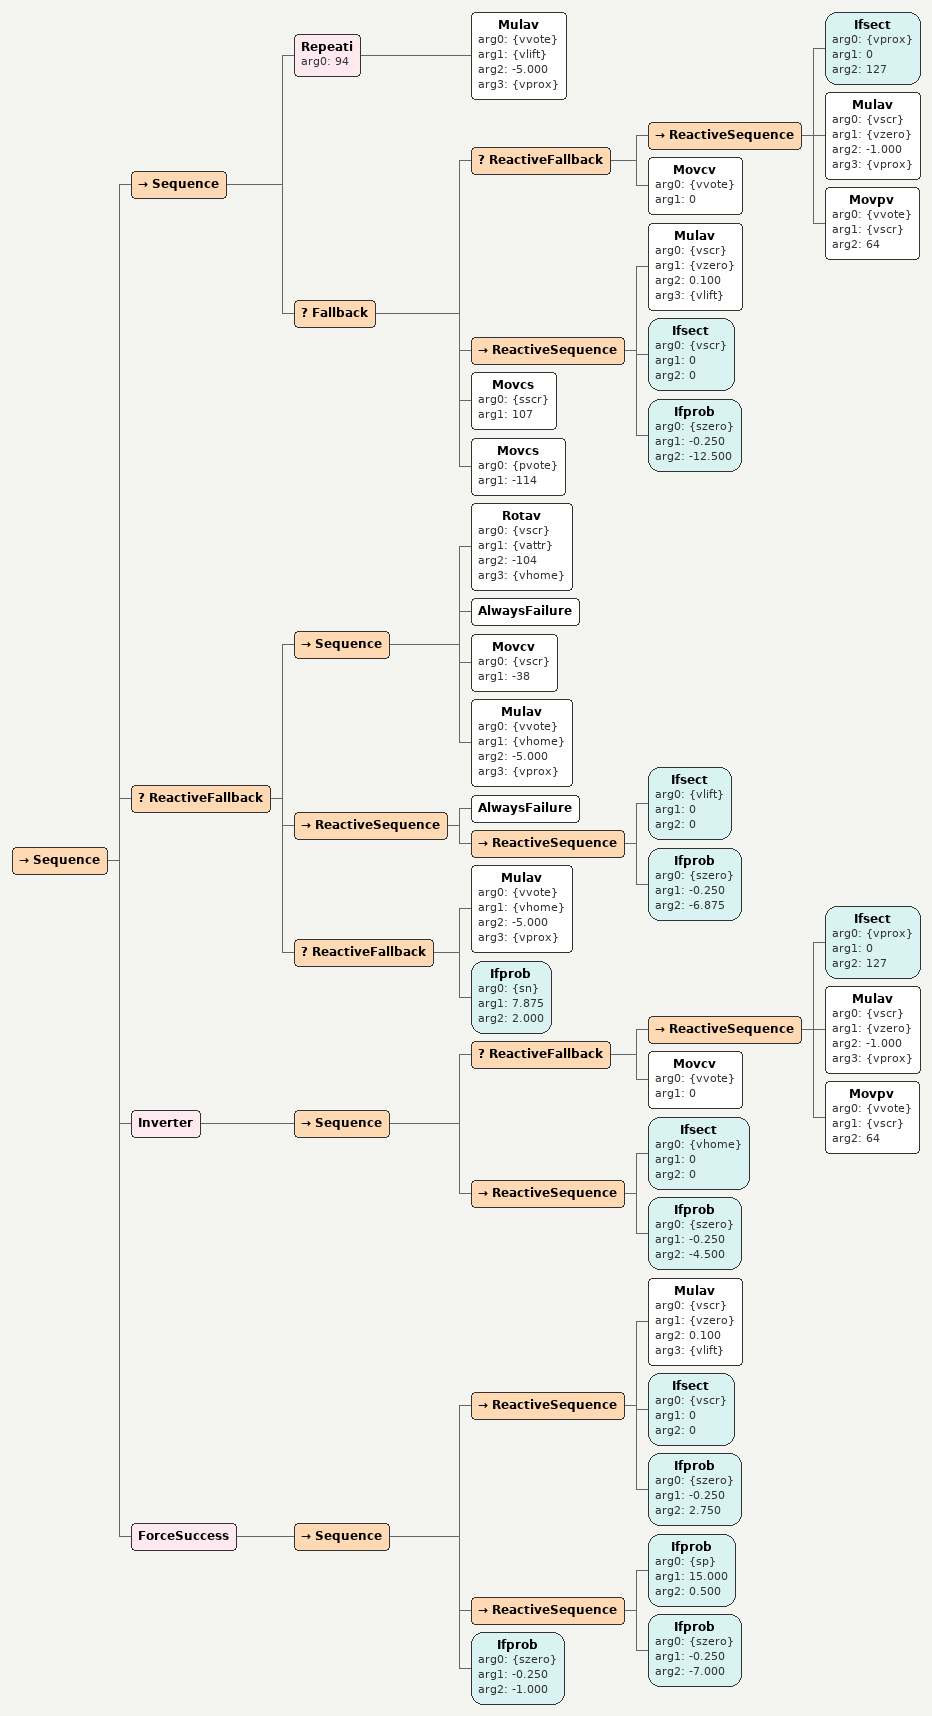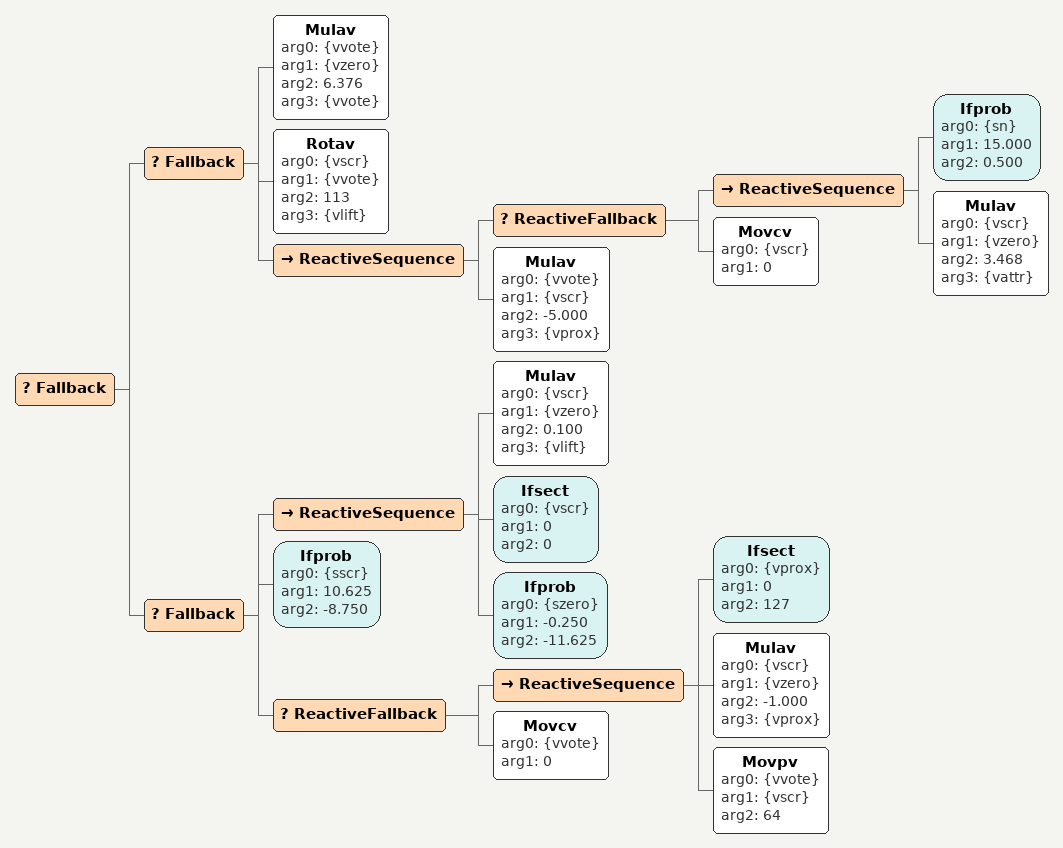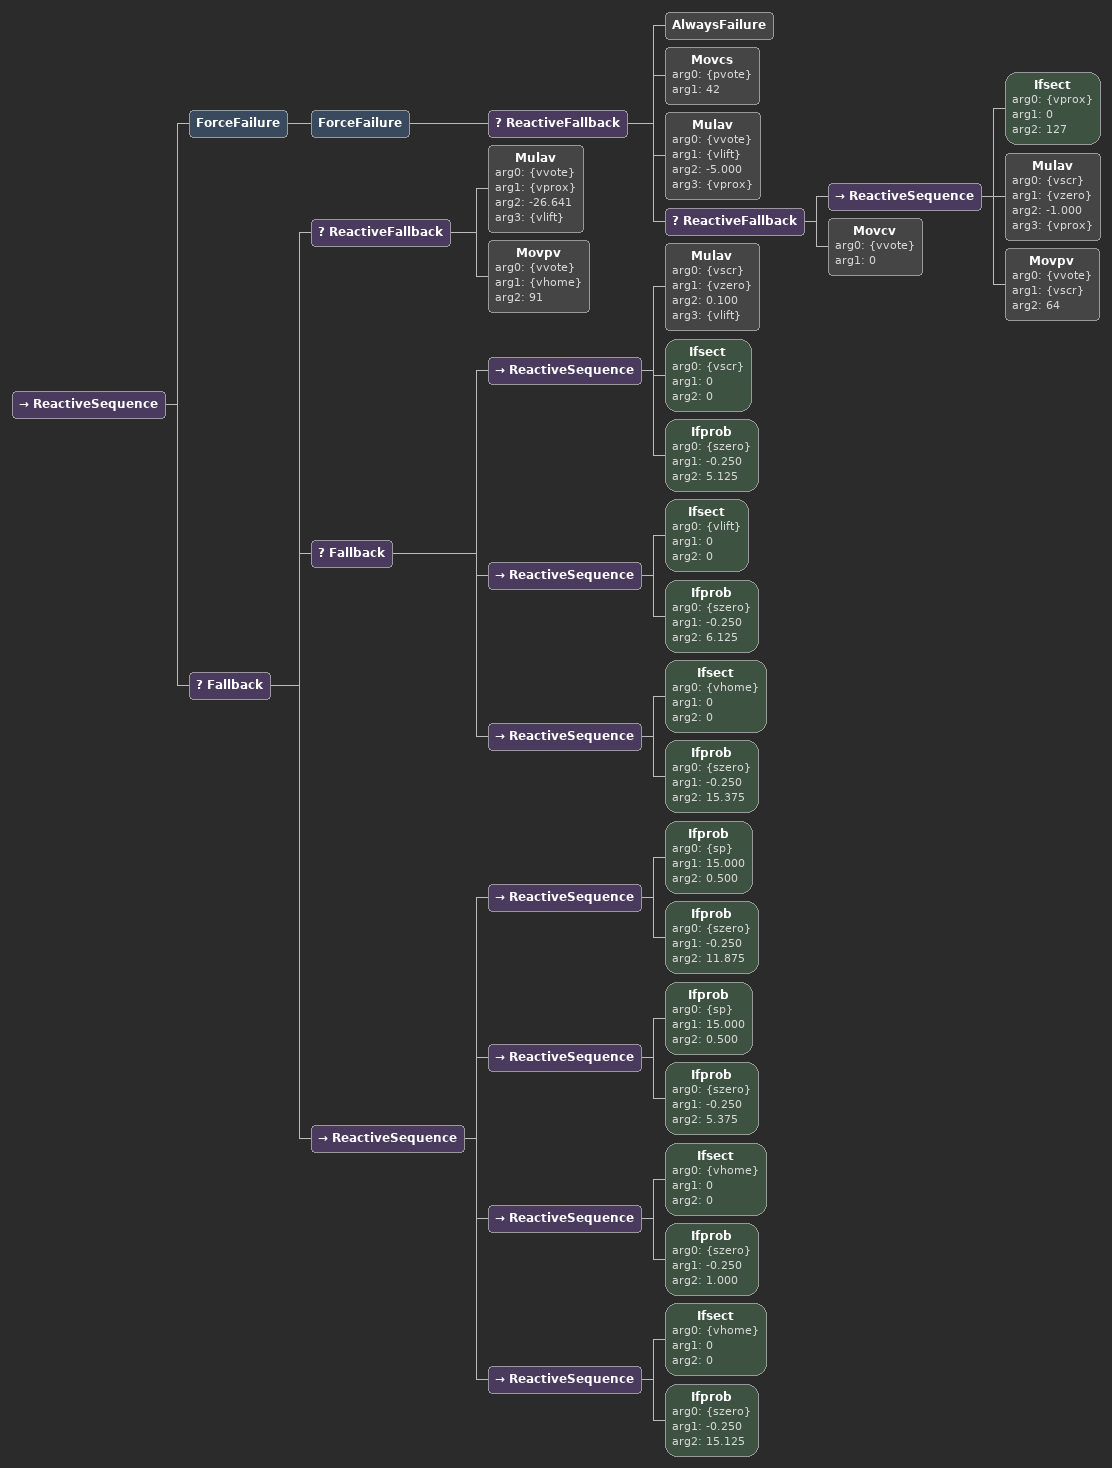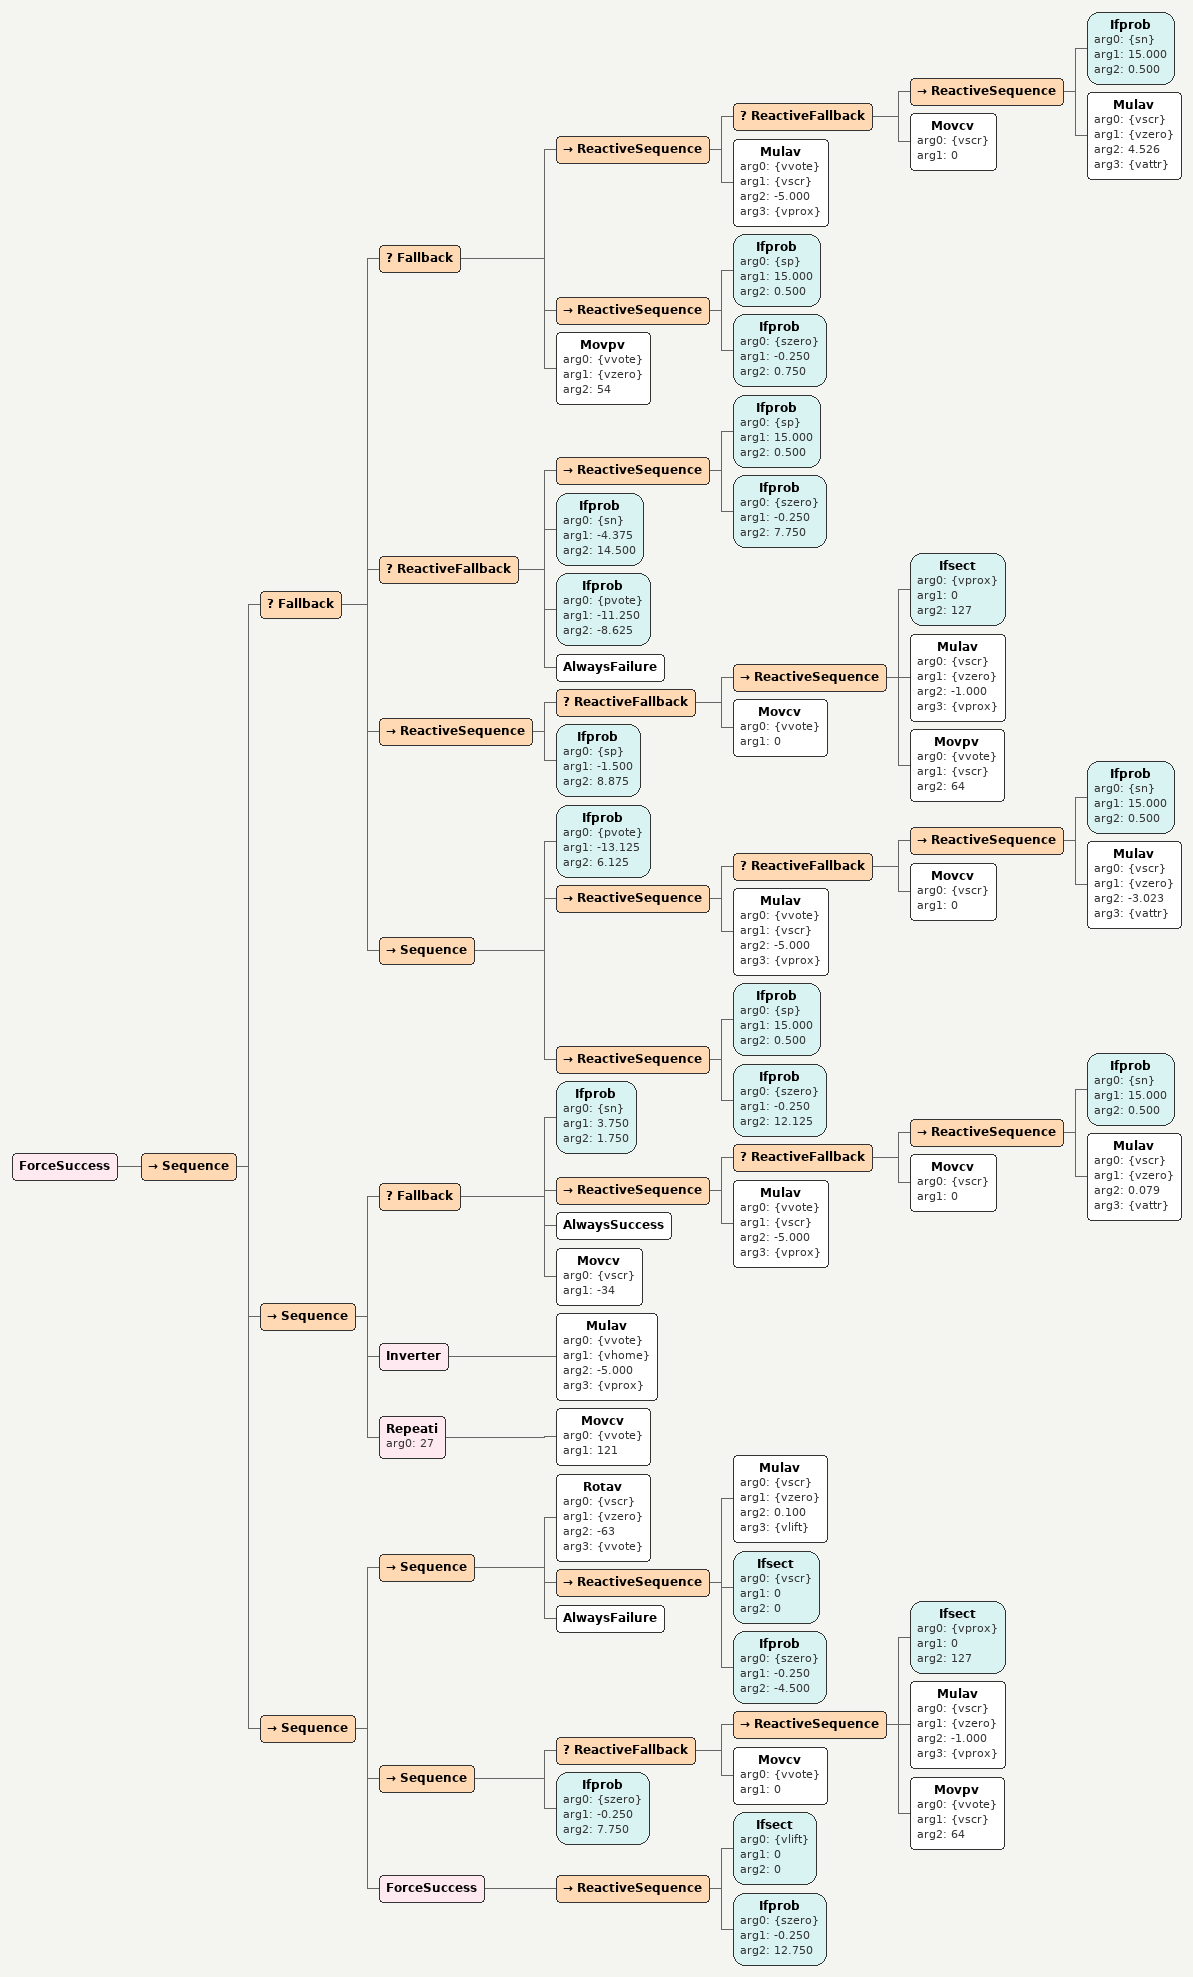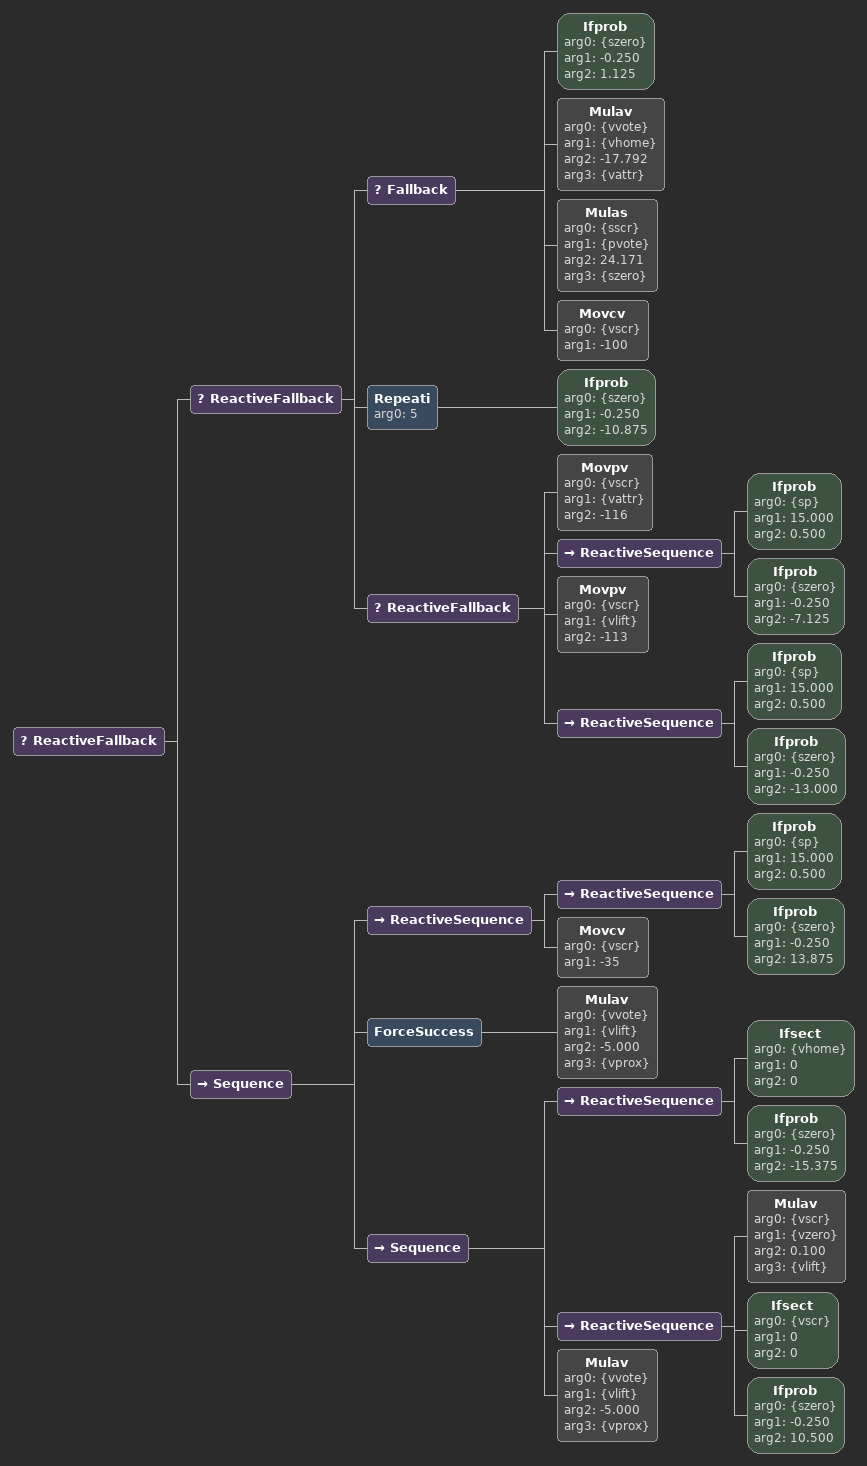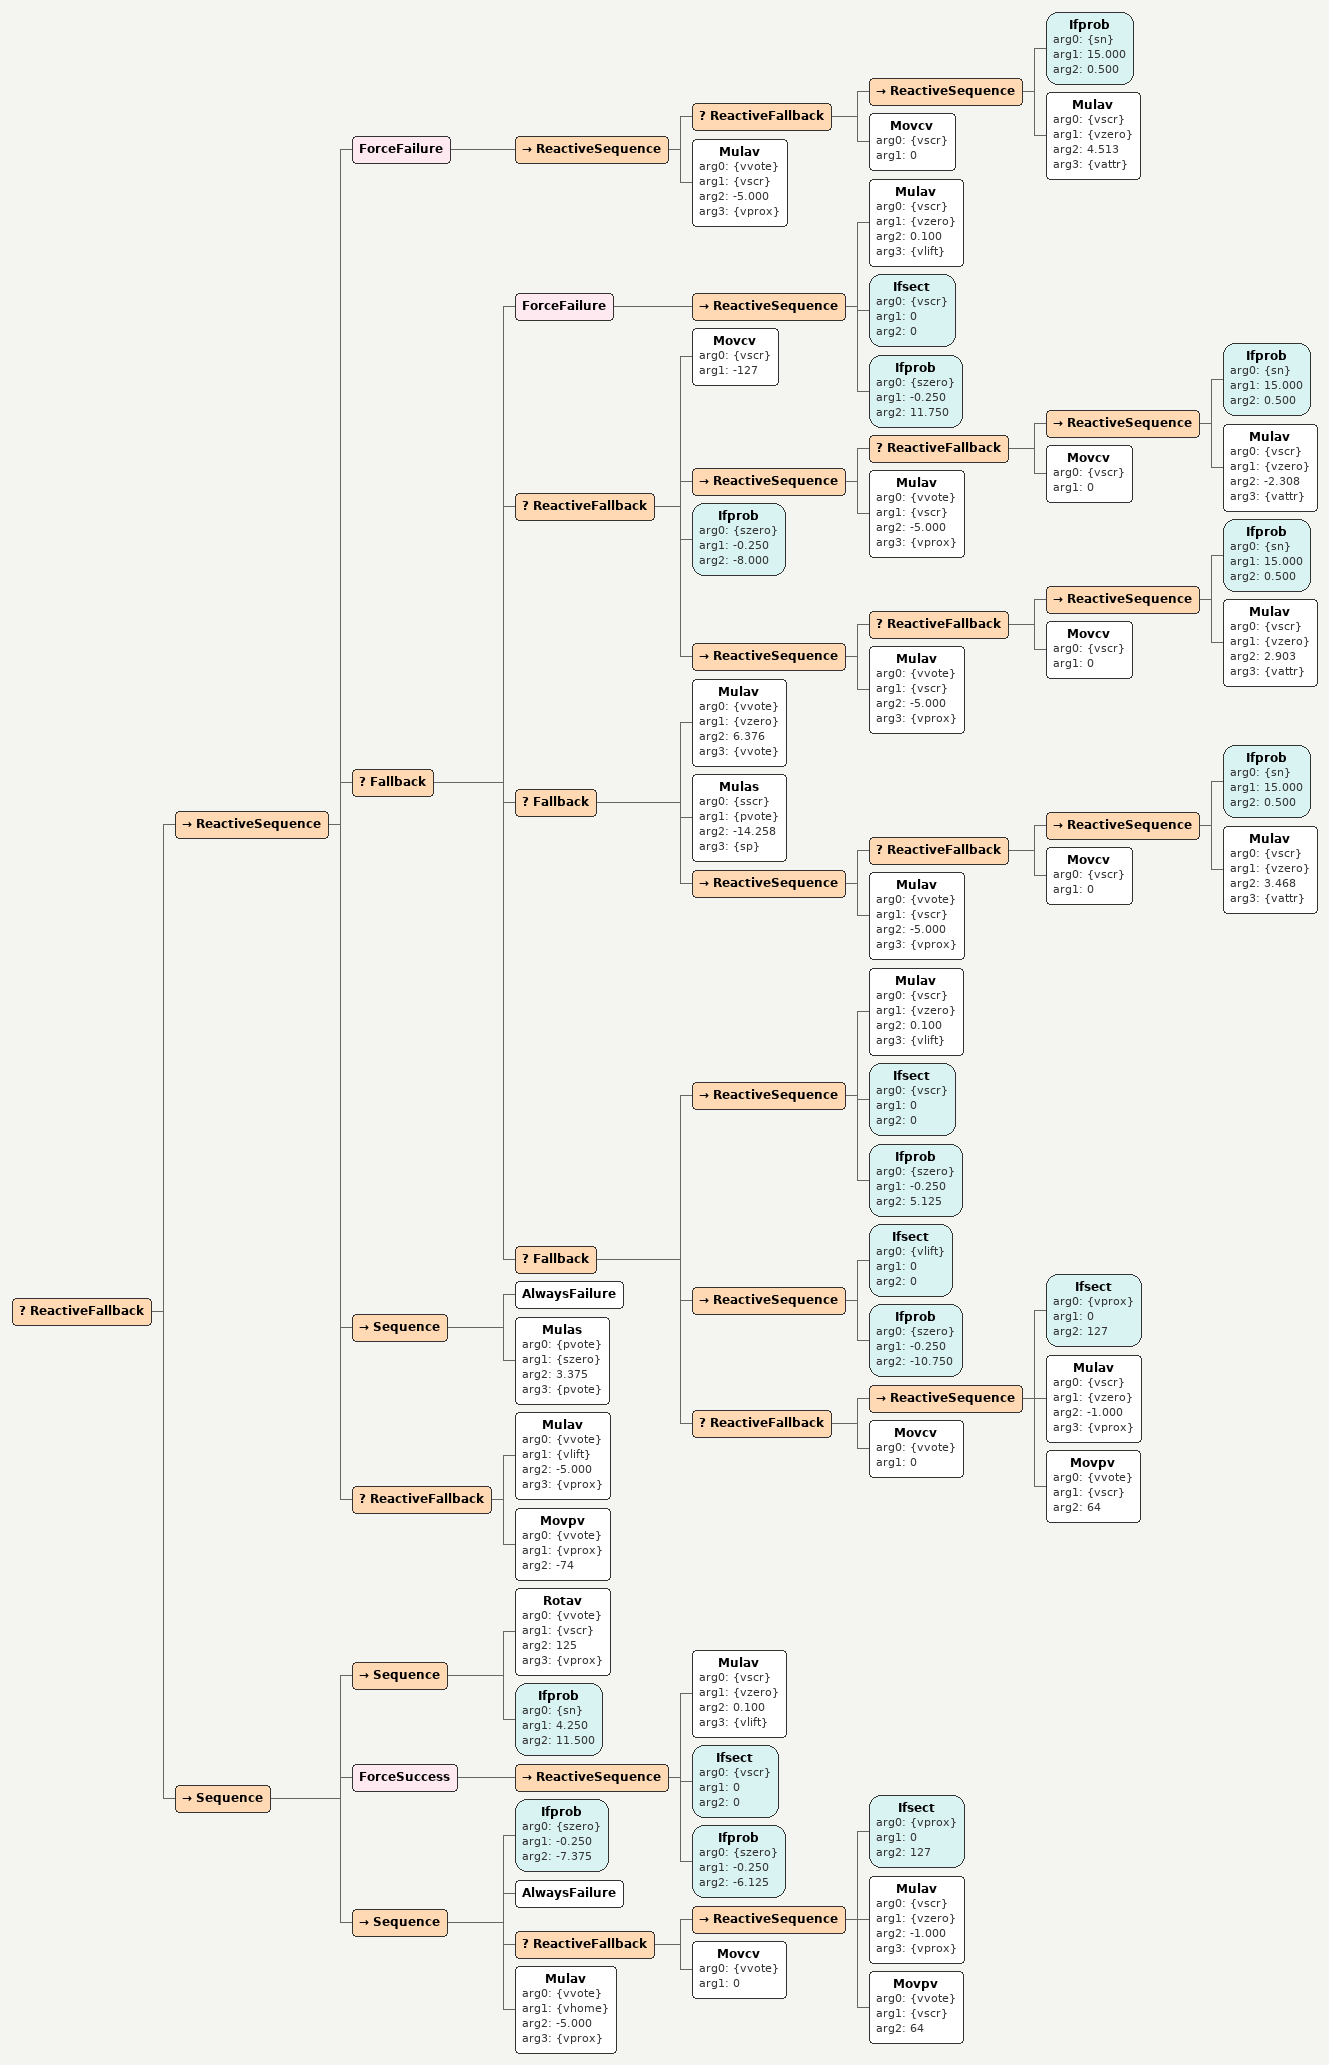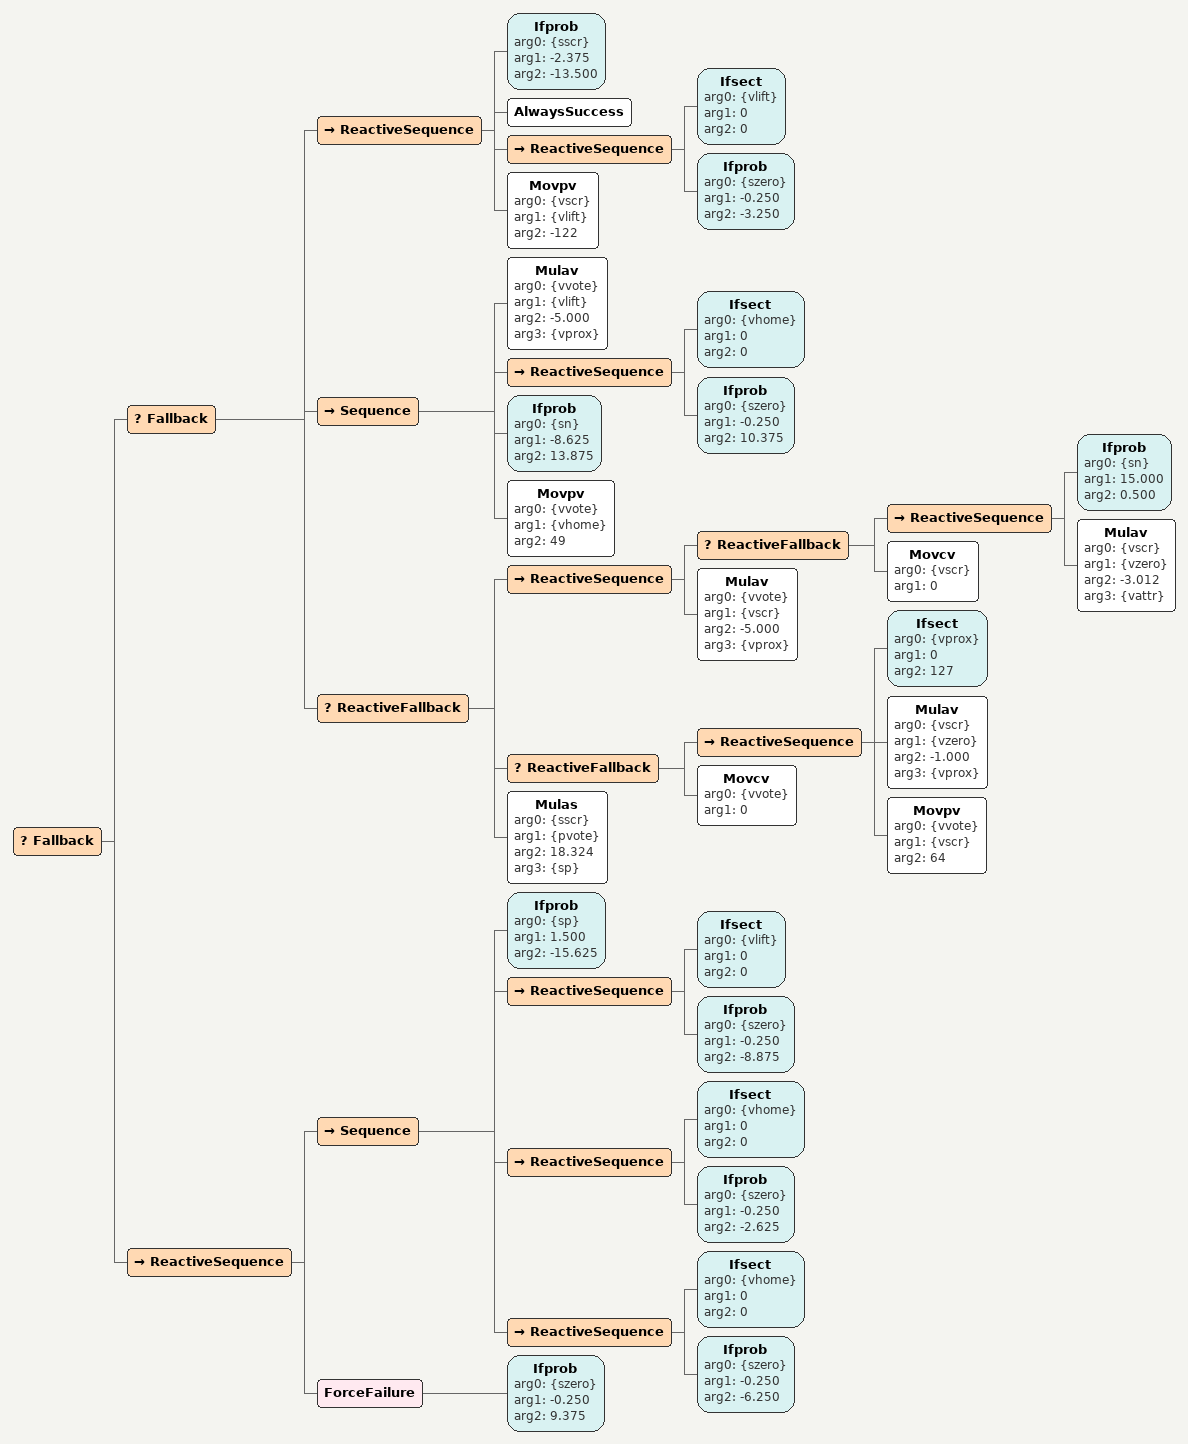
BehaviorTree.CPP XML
<Sequence>
<Sequence>
<Repeati arg0="94">

	<!-- POSITION -->
	<Mulav arg0="{vvote}" arg1="{vlift}" arg2="-5.000" arg3="{vprox}"/>
	</Repeati>
<Fallback>

	<!-- EXPLORATION -->
	<ReactiveFallback>
		<ReactiveSequence>
			<Ifsect arg0="{vprox}" arg1="0" arg2="127"/>
			<Mulav arg0="{vscr}" arg1="{vzero}" arg2="-1.000" arg3="{vprox}"/>
			<Movpv arg0="{vvote}" arg1="{vscr}" arg2="64"/>
		</ReactiveSequence>
		<Movcv arg0="{vvote}" arg1="0"/>
	</ReactiveFallback>

	<!-- ITEM -->
	<ReactiveSequence>
		<Mulav arg0="{vscr}" arg1="{vzero}" arg2="0.100" arg3="{vlift}"/>
		<Ifsect arg0="{vscr}" arg1="0" arg2="0"/>
		<Ifprob arg0="{szero}" arg1="-0.250" arg2="-12.500"/>
	</ReactiveSequence>
	<Movcs arg0="{sscr}" arg1="107"/>
<Movcs arg0="{pvote}" arg1="-114"/>
</Fallback>
</Sequence>
<ReactiveFallback>
<Sequence>
<Rotav arg0="{vscr}" arg1="{vattr}" arg2="-104" arg3="{vhome}"/>
<AlwaysFailure/>
<Movcv arg0="{vscr}" arg1="-38"/>

	<!-- HOME -->
	<Mulav arg0="{vvote}" arg1="{vhome}" arg2="-5.000" arg3="{vprox}"/>
	</Sequence>
<ReactiveSequence>
<AlwaysFailure/>

	<!-- LIFTPOINT -->
	<ReactiveSequence>
		<Ifsect arg0="{vlift}" arg1="0" arg2="0"/>
		<Ifprob arg0="{szero}" arg1="-0.250" arg2="-6.875"/>
	</ReactiveSequence>
	</ReactiveSequence>
<ReactiveFallback>

	<!-- HOME -->
	<Mulav arg0="{vvote}" arg1="{vhome}" arg2="-5.000" arg3="{vprox}"/>

	<!-- NEIGHBOUR -->
	<Ifprob arg0="{sn}" arg1="7.875" arg2="2.000"/>
	</ReactiveFallback>
</ReactiveFallback>
<Inverter>
<Sequence>

	<!-- EXPLORATION -->
	<ReactiveFallback>
		<ReactiveSequence>
			<Ifsect arg0="{vprox}" arg1="0" arg2="127"/>
			<Mulav arg0="{vscr}" arg1="{vzero}" arg2="-1.000" arg3="{vprox}"/>
			<Movpv arg0="{vvote}" arg1="{vscr}" arg2="64"/>
		</ReactiveSequence>
		<Movcv arg0="{vvote}" arg1="0"/>
	</ReactiveFallback>

	<!-- NEST -->
	<ReactiveSequence>
		<Ifsect arg0="{vhome}" arg1="0" arg2="0"/>
		<Ifprob arg0="{szero}" arg1="-0.250" arg2="-4.500"/>
	</ReactiveSequence>
	</Sequence>
</Inverter>
<ForceSuccess>
<Sequence>

	<!-- ITEM -->
	<ReactiveSequence>
		<Mulav arg0="{vscr}" arg1="{vzero}" arg2="0.100" arg3="{vlift}"/>
		<Ifsect arg0="{vscr}" arg1="0" arg2="0"/>
		<Ifprob arg0="{szero}" arg1="-0.250" arg2="2.750"/>
	</ReactiveSequence>

	<!-- PORTER -->
	<ReactiveSequence>
		<Ifprob arg0="{sp}" arg1="15.000" arg2="0.500"/>
		<Ifprob arg0="{szero}" arg1="-0.250" arg2="-7.000"/>
	</ReactiveSequence>

	<!-- FIXEDPROB -->
	<Ifprob arg0="{szero}" arg1="-0.250" arg2="-1.000"/>
	</Sequence>
</ForceSuccess>
</Sequence>

<Fallback>
<Fallback>
<Mulav arg0="{vvote}" arg1="{vzero}" arg2="6.376" arg3="{vvote}"/>
<Rotav arg0="{vscr}" arg1="{vvote}" arg2="113" arg3="{vlift}"/>

	<!-- ATTRACTION -->
	<ReactiveSequence>
		<ReactiveFallback>
			<ReactiveSequence>
				<Ifprob arg0="{sn}" arg1="15.000" arg2="0.500"/>
				<Mulav arg0="{vscr}" arg1="{vzero}" arg2="3.468" arg3="{vattr}"/>
			</ReactiveSequence>
			<Movcv arg0="{vscr}" arg1="0"/>
		</ReactiveFallback>
		<Mulav arg0="{vvote}" arg1="{vscr}" arg2="-5.000" arg3="{vprox}"/>
	</ReactiveSequence>
	</Fallback>
<Fallback>

	<!-- ITEM -->
	<ReactiveSequence>
		<Mulav arg0="{vscr}" arg1="{vzero}" arg2="0.100" arg3="{vlift}"/>
		<Ifsect arg0="{vscr}" arg1="0" arg2="0"/>
		<Ifprob arg0="{szero}" arg1="-0.250" arg2="-11.625"/>
	</ReactiveSequence>
	<Ifprob arg0="{sscr}" arg1="10.625" arg2="-8.750"/>

	<!-- EXPLORATION -->
	<ReactiveFallback>
		<ReactiveSequence>
			<Ifsect arg0="{vprox}" arg1="0" arg2="127"/>
			<Mulav arg0="{vscr}" arg1="{vzero}" arg2="-1.000" arg3="{vprox}"/>
			<Movpv arg0="{vvote}" arg1="{vscr}" arg2="64"/>
		</ReactiveSequence>
		<Movcv arg0="{vvote}" arg1="0"/>
	</ReactiveFallback>
	</Fallback>
</Fallback>

<ReactiveSequence>
<ForceFailure>
<ForceFailure>
<ReactiveFallback>
<AlwaysFailure/>
<Movcs arg0="{pvote}" arg1="42"/>

	<!-- POSITION -->
	<Mulav arg0="{vvote}" arg1="{vlift}" arg2="-5.000" arg3="{vprox}"/>

	<!-- EXPLORATION -->
	<ReactiveFallback>
		<ReactiveSequence>
			<Ifsect arg0="{vprox}" arg1="0" arg2="127"/>
			<Mulav arg0="{vscr}" arg1="{vzero}" arg2="-1.000" arg3="{vprox}"/>
			<Movpv arg0="{vvote}" arg1="{vscr}" arg2="64"/>
		</ReactiveSequence>
		<Movcv arg0="{vvote}" arg1="0"/>
	</ReactiveFallback>
	</ReactiveFallback>
</ForceFailure>
</ForceFailure>
<Fallback>
<ReactiveFallback>
<Mulav arg0="{vvote}" arg1="{vprox}" arg2="-26.641" arg3="{vlift}"/>
<Movpv arg0="{vvote}" arg1="{vhome}" arg2="91"/>
</ReactiveFallback>
<Fallback>

	<!-- ITEM -->
	<ReactiveSequence>
		<Mulav arg0="{vscr}" arg1="{vzero}" arg2="0.100" arg3="{vlift}"/>
		<Ifsect arg0="{vscr}" arg1="0" arg2="0"/>
		<Ifprob arg0="{szero}" arg1="-0.250" arg2="5.125"/>
	</ReactiveSequence>

	<!-- LIFTPOINT -->
	<ReactiveSequence>
		<Ifsect arg0="{vlift}" arg1="0" arg2="0"/>
		<Ifprob arg0="{szero}" arg1="-0.250" arg2="6.125"/>
	</ReactiveSequence>

	<!-- NEST -->
	<ReactiveSequence>
		<Ifsect arg0="{vhome}" arg1="0" arg2="0"/>
		<Ifprob arg0="{szero}" arg1="-0.250" arg2="15.375"/>
	</ReactiveSequence>
	</Fallback>
<ReactiveSequence>

	<!-- PORTER -->
	<ReactiveSequence>
		<Ifprob arg0="{sp}" arg1="15.000" arg2="0.500"/>
		<Ifprob arg0="{szero}" arg1="-0.250" arg2="11.875"/>
	</ReactiveSequence>

	<!-- PORTER -->
	<ReactiveSequence>
		<Ifprob arg0="{sp}" arg1="15.000" arg2="0.500"/>
		<Ifprob arg0="{szero}" arg1="-0.250" arg2="5.375"/>
	</ReactiveSequence>

	<!-- NEST -->
	<ReactiveSequence>
		<Ifsect arg0="{vhome}" arg1="0" arg2="0"/>
		<Ifprob arg0="{szero}" arg1="-0.250" arg2="1.000"/>
	</ReactiveSequence>

	<!-- NEST -->
	<ReactiveSequence>
		<Ifsect arg0="{vhome}" arg1="0" arg2="0"/>
		<Ifprob arg0="{szero}" arg1="-0.250" arg2="15.125"/>
	</ReactiveSequence>
	</ReactiveSequence>
</Fallback>
</ReactiveSequence>

<ForceSuccess>
<Sequence>
<Fallback>
<Fallback>

	<!-- ATTRACTION -->
	<ReactiveSequence>
		<ReactiveFallback>
			<ReactiveSequence>
				<Ifprob arg0="{sn}" arg1="15.000" arg2="0.500"/>
				<Mulav arg0="{vscr}" arg1="{vzero}" arg2="4.526" arg3="{vattr}"/>
			</ReactiveSequence>
			<Movcv arg0="{vscr}" arg1="0"/>
		</ReactiveFallback>
		<Mulav arg0="{vvote}" arg1="{vscr}" arg2="-5.000" arg3="{vprox}"/>
	</ReactiveSequence>

	<!-- PORTER -->
	<ReactiveSequence>
		<Ifprob arg0="{sp}" arg1="15.000" arg2="0.500"/>
		<Ifprob arg0="{szero}" arg1="-0.250" arg2="0.750"/>
	</ReactiveSequence>
	<Movpv arg0="{vvote}" arg1="{vzero}" arg2="54"/>
</Fallback>
<ReactiveFallback>

	<!-- PORTER -->
	<ReactiveSequence>
		<Ifprob arg0="{sp}" arg1="15.000" arg2="0.500"/>
		<Ifprob arg0="{szero}" arg1="-0.250" arg2="7.750"/>
	</ReactiveSequence>

	<!-- NEIGHBOUR -->
	<Ifprob arg0="{sn}" arg1="-4.375" arg2="14.500"/>
	<Ifprob arg0="{pvote}" arg1="-11.250" arg2="-8.625"/>
<AlwaysFailure/>
</ReactiveFallback>
<ReactiveSequence>

	<!-- EXPLORATION -->
	<ReactiveFallback>
		<ReactiveSequence>
			<Ifsect arg0="{vprox}" arg1="0" arg2="127"/>
			<Mulav arg0="{vscr}" arg1="{vzero}" arg2="-1.000" arg3="{vprox}"/>
			<Movpv arg0="{vvote}" arg1="{vscr}" arg2="64"/>
		</ReactiveSequence>
		<Movcv arg0="{vvote}" arg1="0"/>
	</ReactiveFallback>
	<Ifprob arg0="{sp}" arg1="-1.500" arg2="8.875"/>
</ReactiveSequence>
<Sequence>
<Ifprob arg0="{pvote}" arg1="-13.125" arg2="6.125"/>

	<!-- ATTRACTION -->
	<ReactiveSequence>
		<ReactiveFallback>
			<ReactiveSequence>
				<Ifprob arg0="{sn}" arg1="15.000" arg2="0.500"/>
				<Mulav arg0="{vscr}" arg1="{vzero}" arg2="-3.023" arg3="{vattr}"/>
			</ReactiveSequence>
			<Movcv arg0="{vscr}" arg1="0"/>
		</ReactiveFallback>
		<Mulav arg0="{vvote}" arg1="{vscr}" arg2="-5.000" arg3="{vprox}"/>
	</ReactiveSequence>

	<!-- PORTER -->
	<ReactiveSequence>
		<Ifprob arg0="{sp}" arg1="15.000" arg2="0.500"/>
		<Ifprob arg0="{szero}" arg1="-0.250" arg2="12.125"/>
	</ReactiveSequence>
	</Sequence>
</Fallback>
<Sequence>
<Fallback>

	<!-- NEIGHBOUR -->
	<Ifprob arg0="{sn}" arg1="3.750" arg2="1.750"/>

	<!-- ATTRACTION -->
	<ReactiveSequence>
		<ReactiveFallback>
			<ReactiveSequence>
				<Ifprob arg0="{sn}" arg1="15.000" arg2="0.500"/>
				<Mulav arg0="{vscr}" arg1="{vzero}" arg2="0.079" arg3="{vattr}"/>
			</ReactiveSequence>
			<Movcv arg0="{vscr}" arg1="0"/>
		</ReactiveFallback>
		<Mulav arg0="{vvote}" arg1="{vscr}" arg2="-5.000" arg3="{vprox}"/>
	</ReactiveSequence>
	<AlwaysSuccess/>
<Movcv arg0="{vscr}" arg1="-34"/>
</Fallback>
<Inverter>

	<!-- HOME -->
	<Mulav arg0="{vvote}" arg1="{vhome}" arg2="-5.000" arg3="{vprox}"/>
	</Inverter>
<Repeati arg0="27">
<Movcv arg0="{vvote}" arg1="121"/>
</Repeati>
</Sequence>
<Sequence>
<Sequence>
<Rotav arg0="{vscr}" arg1="{vzero}" arg2="-63" arg3="{vvote}"/>

	<!-- ITEM -->
	<ReactiveSequence>
		<Mulav arg0="{vscr}" arg1="{vzero}" arg2="0.100" arg3="{vlift}"/>
		<Ifsect arg0="{vscr}" arg1="0" arg2="0"/>
		<Ifprob arg0="{szero}" arg1="-0.250" arg2="-4.500"/>
	</ReactiveSequence>
	<AlwaysFailure/>
</Sequence>
<Sequence>

	<!-- EXPLORATION -->
	<ReactiveFallback>
		<ReactiveSequence>
			<Ifsect arg0="{vprox}" arg1="0" arg2="127"/>
			<Mulav arg0="{vscr}" arg1="{vzero}" arg2="-1.000" arg3="{vprox}"/>
			<Movpv arg0="{vvote}" arg1="{vscr}" arg2="64"/>
		</ReactiveSequence>
		<Movcv arg0="{vvote}" arg1="0"/>
	</ReactiveFallback>

	<!-- FIXEDPROB -->
	<Ifprob arg0="{szero}" arg1="-0.250" arg2="7.750"/>
	</Sequence>
<ForceSuccess>

	<!-- LIFTPOINT -->
	<ReactiveSequence>
		<Ifsect arg0="{vlift}" arg1="0" arg2="0"/>
		<Ifprob arg0="{szero}" arg1="-0.250" arg2="12.750"/>
	</ReactiveSequence>
	</ForceSuccess>
</Sequence>
</Sequence>
</ForceSuccess>

<ReactiveFallback>
<ReactiveFallback>
<Fallback>

	<!-- FIXEDPROB -->
	<Ifprob arg0="{szero}" arg1="-0.250" arg2="1.125"/>
	<Mulav arg0="{vvote}" arg1="{vhome}" arg2="-17.792" arg3="{vattr}"/>
<Mulas arg0="{sscr}" arg1="{pvote}" arg2="24.171" arg3="{szero}"/>
<Movcv arg0="{vscr}" arg1="-100"/>
</Fallback>
<Repeati arg0="5">

	<!-- FIXEDPROB -->
	<Ifprob arg0="{szero}" arg1="-0.250" arg2="-10.875"/>
	</Repeati>
<ReactiveFallback>
<Movpv arg0="{vscr}" arg1="{vattr}" arg2="-116"/>

	<!-- PORTER -->
	<ReactiveSequence>
		<Ifprob arg0="{sp}" arg1="15.000" arg2="0.500"/>
		<Ifprob arg0="{szero}" arg1="-0.250" arg2="-7.125"/>
	</ReactiveSequence>
	<Movpv arg0="{vscr}" arg1="{vlift}" arg2="-113"/>

	<!-- PORTER -->
	<ReactiveSequence>
		<Ifprob arg0="{sp}" arg1="15.000" arg2="0.500"/>
		<Ifprob arg0="{szero}" arg1="-0.250" arg2="-13.000"/>
	</ReactiveSequence>
	</ReactiveFallback>
</ReactiveFallback>
<Sequence>
<ReactiveSequence>

	<!-- PORTER -->
	<ReactiveSequence>
		<Ifprob arg0="{sp}" arg1="15.000" arg2="0.500"/>
		<Ifprob arg0="{szero}" arg1="-0.250" arg2="13.875"/>
	</ReactiveSequence>
	<Movcv arg0="{vscr}" arg1="-35"/>
</ReactiveSequence>
<ForceSuccess>

	<!-- POSITION -->
	<Mulav arg0="{vvote}" arg1="{vlift}" arg2="-5.000" arg3="{vprox}"/>
	</ForceSuccess>
<Sequence>

	<!-- NEST -->
	<ReactiveSequence>
		<Ifsect arg0="{vhome}" arg1="0" arg2="0"/>
		<Ifprob arg0="{szero}" arg1="-0.250" arg2="-15.375"/>
	</ReactiveSequence>

	<!-- ITEM -->
	<ReactiveSequence>
		<Mulav arg0="{vscr}" arg1="{vzero}" arg2="0.100" arg3="{vlift}"/>
		<Ifsect arg0="{vscr}" arg1="0" arg2="0"/>
		<Ifprob arg0="{szero}" arg1="-0.250" arg2="10.500"/>
	</ReactiveSequence>

	<!-- POSITION -->
	<Mulav arg0="{vvote}" arg1="{vlift}" arg2="-5.000" arg3="{vprox}"/>
	</Sequence>
</Sequence>
</ReactiveFallback>

<ReactiveFallback>
<ReactiveSequence>
<ForceFailure>

	<!-- ATTRACTION -->
	<ReactiveSequence>
		<ReactiveFallback>
			<ReactiveSequence>
				<Ifprob arg0="{sn}" arg1="15.000" arg2="0.500"/>
				<Mulav arg0="{vscr}" arg1="{vzero}" arg2="4.513" arg3="{vattr}"/>
			</ReactiveSequence>
			<Movcv arg0="{vscr}" arg1="0"/>
		</ReactiveFallback>
		<Mulav arg0="{vvote}" arg1="{vscr}" arg2="-5.000" arg3="{vprox}"/>
	</ReactiveSequence>
	</ForceFailure>
<Fallback>
<ForceFailure>

	<!-- ITEM -->
	<ReactiveSequence>
		<Mulav arg0="{vscr}" arg1="{vzero}" arg2="0.100" arg3="{vlift}"/>
		<Ifsect arg0="{vscr}" arg1="0" arg2="0"/>
		<Ifprob arg0="{szero}" arg1="-0.250" arg2="11.750"/>
	</ReactiveSequence>
	</ForceFailure>
<ReactiveFallback>
<Movcv arg0="{vscr}" arg1="-127"/>

	<!-- ATTRACTION -->
	<ReactiveSequence>
		<ReactiveFallback>
			<ReactiveSequence>
				<Ifprob arg0="{sn}" arg1="15.000" arg2="0.500"/>
				<Mulav arg0="{vscr}" arg1="{vzero}" arg2="-2.308" arg3="{vattr}"/>
			</ReactiveSequence>
			<Movcv arg0="{vscr}" arg1="0"/>
		</ReactiveFallback>
		<Mulav arg0="{vvote}" arg1="{vscr}" arg2="-5.000" arg3="{vprox}"/>
	</ReactiveSequence>

	<!-- FIXEDPROB -->
	<Ifprob arg0="{szero}" arg1="-0.250" arg2="-8.000"/>

	<!-- ATTRACTION -->
	<ReactiveSequence>
		<ReactiveFallback>
			<ReactiveSequence>
				<Ifprob arg0="{sn}" arg1="15.000" arg2="0.500"/>
				<Mulav arg0="{vscr}" arg1="{vzero}" arg2="2.903" arg3="{vattr}"/>
			</ReactiveSequence>
			<Movcv arg0="{vscr}" arg1="0"/>
		</ReactiveFallback>
		<Mulav arg0="{vvote}" arg1="{vscr}" arg2="-5.000" arg3="{vprox}"/>
	</ReactiveSequence>
	</ReactiveFallback>
<Fallback>
<Mulav arg0="{vvote}" arg1="{vzero}" arg2="6.376" arg3="{vvote}"/>
<Mulas arg0="{sscr}" arg1="{pvote}" arg2="-14.258" arg3="{sp}"/>

	<!-- ATTRACTION -->
	<ReactiveSequence>
		<ReactiveFallback>
			<ReactiveSequence>
				<Ifprob arg0="{sn}" arg1="15.000" arg2="0.500"/>
				<Mulav arg0="{vscr}" arg1="{vzero}" arg2="3.468" arg3="{vattr}"/>
			</ReactiveSequence>
			<Movcv arg0="{vscr}" arg1="0"/>
		</ReactiveFallback>
		<Mulav arg0="{vvote}" arg1="{vscr}" arg2="-5.000" arg3="{vprox}"/>
	</ReactiveSequence>
	</Fallback>
<Fallback>

	<!-- ITEM -->
	<ReactiveSequence>
		<Mulav arg0="{vscr}" arg1="{vzero}" arg2="0.100" arg3="{vlift}"/>
		<Ifsect arg0="{vscr}" arg1="0" arg2="0"/>
		<Ifprob arg0="{szero}" arg1="-0.250" arg2="5.125"/>
	</ReactiveSequence>

	<!-- LIFTPOINT -->
	<ReactiveSequence>
		<Ifsect arg0="{vlift}" arg1="0" arg2="0"/>
		<Ifprob arg0="{szero}" arg1="-0.250" arg2="-10.750"/>
	</ReactiveSequence>

	<!-- EXPLORATION -->
	<ReactiveFallback>
		<ReactiveSequence>
			<Ifsect arg0="{vprox}" arg1="0" arg2="127"/>
			<Mulav arg0="{vscr}" arg1="{vzero}" arg2="-1.000" arg3="{vprox}"/>
			<Movpv arg0="{vvote}" arg1="{vscr}" arg2="64"/>
		</ReactiveSequence>
		<Movcv arg0="{vvote}" arg1="0"/>
	</ReactiveFallback>
	</Fallback>
</Fallback>
<Sequence>
<AlwaysFailure/>
<Mulas arg0="{pvote}" arg1="{szero}" arg2="3.375" arg3="{pvote}"/>
</Sequence>
<ReactiveFallback>

	<!-- POSITION -->
	<Mulav arg0="{vvote}" arg1="{vlift}" arg2="-5.000" arg3="{vprox}"/>
	<Movpv arg0="{vvote}" arg1="{vprox}" arg2="-74"/>
</ReactiveFallback>
</ReactiveSequence>
<Sequence>
<Sequence>
<Rotav arg0="{vvote}" arg1="{vscr}" arg2="125" arg3="{vprox}"/>

	<!-- NEIGHBOUR -->
	<Ifprob arg0="{sn}" arg1="4.250" arg2="11.500"/>
	</Sequence>
<ForceSuccess>

	<!-- ITEM -->
	<ReactiveSequence>
		<Mulav arg0="{vscr}" arg1="{vzero}" arg2="0.100" arg3="{vlift}"/>
		<Ifsect arg0="{vscr}" arg1="0" arg2="0"/>
		<Ifprob arg0="{szero}" arg1="-0.250" arg2="-6.125"/>
	</ReactiveSequence>
	</ForceSuccess>
<Sequence>

	<!-- FIXEDPROB -->
	<Ifprob arg0="{szero}" arg1="-0.250" arg2="-7.375"/>
	<AlwaysFailure/>

	<!-- EXPLORATION -->
	<ReactiveFallback>
		<ReactiveSequence>
			<Ifsect arg0="{vprox}" arg1="0" arg2="127"/>
			<Mulav arg0="{vscr}" arg1="{vzero}" arg2="-1.000" arg3="{vprox}"/>
			<Movpv arg0="{vvote}" arg1="{vscr}" arg2="64"/>
		</ReactiveSequence>
		<Movcv arg0="{vvote}" arg1="0"/>
	</ReactiveFallback>

	<!-- HOME -->
	<Mulav arg0="{vvote}" arg1="{vhome}" arg2="-5.000" arg3="{vprox}"/>
	</Sequence>
</Sequence>
</ReactiveFallback>

<Fallback>
<Fallback>
<ReactiveSequence>
<Ifprob arg0="{sscr}" arg1="-2.375" arg2="-13.500"/>
<AlwaysSuccess/>

	<!-- LIFTPOINT -->
	<ReactiveSequence>
		<Ifsect arg0="{vlift}" arg1="0" arg2="0"/>
		<Ifprob arg0="{szero}" arg1="-0.250" arg2="-3.250"/>
	</ReactiveSequence>
	<Movpv arg0="{vscr}" arg1="{vlift}" arg2="-122"/>
</ReactiveSequence>
<Sequence>

	<!-- POSITION -->
	<Mulav arg0="{vvote}" arg1="{vlift}" arg2="-5.000" arg3="{vprox}"/>

	<!-- NEST -->
	<ReactiveSequence>
		<Ifsect arg0="{vhome}" arg1="0" arg2="0"/>
		<Ifprob arg0="{szero}" arg1="-0.250" arg2="10.375"/>
	</ReactiveSequence>

	<!-- NEIGHBOUR -->
	<Ifprob arg0="{sn}" arg1="-8.625" arg2="13.875"/>
	<Movpv arg0="{vvote}" arg1="{vhome}" arg2="49"/>
</Sequence>
<ReactiveFallback>

	<!-- ATTRACTION -->
	<ReactiveSequence>
		<ReactiveFallback>
			<ReactiveSequence>
				<Ifprob arg0="{sn}" arg1="15.000" arg2="0.500"/>
				<Mulav arg0="{vscr}" arg1="{vzero}" arg2="-3.012" arg3="{vattr}"/>
			</ReactiveSequence>
			<Movcv arg0="{vscr}" arg1="0"/>
		</ReactiveFallback>
		<Mulav arg0="{vvote}" arg1="{vscr}" arg2="-5.000" arg3="{vprox}"/>
	</ReactiveSequence>

	<!-- EXPLORATION -->
	<ReactiveFallback>
		<ReactiveSequence>
			<Ifsect arg0="{vprox}" arg1="0" arg2="127"/>
			<Mulav arg0="{vscr}" arg1="{vzero}" arg2="-1.000" arg3="{vprox}"/>
			<Movpv arg0="{vvote}" arg1="{vscr}" arg2="64"/>
		</ReactiveSequence>
		<Movcv arg0="{vvote}" arg1="0"/>
	</ReactiveFallback>
	<Mulas arg0="{sscr}" arg1="{pvote}" arg2="18.324" arg3="{sp}"/>
</ReactiveFallback>
</Fallback>
<ReactiveSequence>
<Sequence>
<Ifprob arg0="{sp}" arg1="1.500" arg2="-15.625"/>

	<!-- LIFTPOINT -->
	<ReactiveSequence>
		<Ifsect arg0="{vlift}" arg1="0" arg2="0"/>
		<Ifprob arg0="{szero}" arg1="-0.250" arg2="-8.875"/>
	</ReactiveSequence>

	<!-- NEST -->
	<ReactiveSequence>
		<Ifsect arg0="{vhome}" arg1="0" arg2="0"/>
		<Ifprob arg0="{szero}" arg1="-0.250" arg2="-2.625"/>
	</ReactiveSequence>

	<!-- NEST -->
	<ReactiveSequence>
		<Ifsect arg0="{vhome}" arg1="0" arg2="0"/>
		<Ifprob arg0="{szero}" arg1="-0.250" arg2="-6.250"/>
	</ReactiveSequence>
	</Sequence>
<ForceFailure>

	<!-- FIXEDPROB -->
	<Ifprob arg0="{szero}" arg1="-0.250" arg2="9.375"/>
	</ForceFailure>
</ReactiveSequence>
</Fallback>
